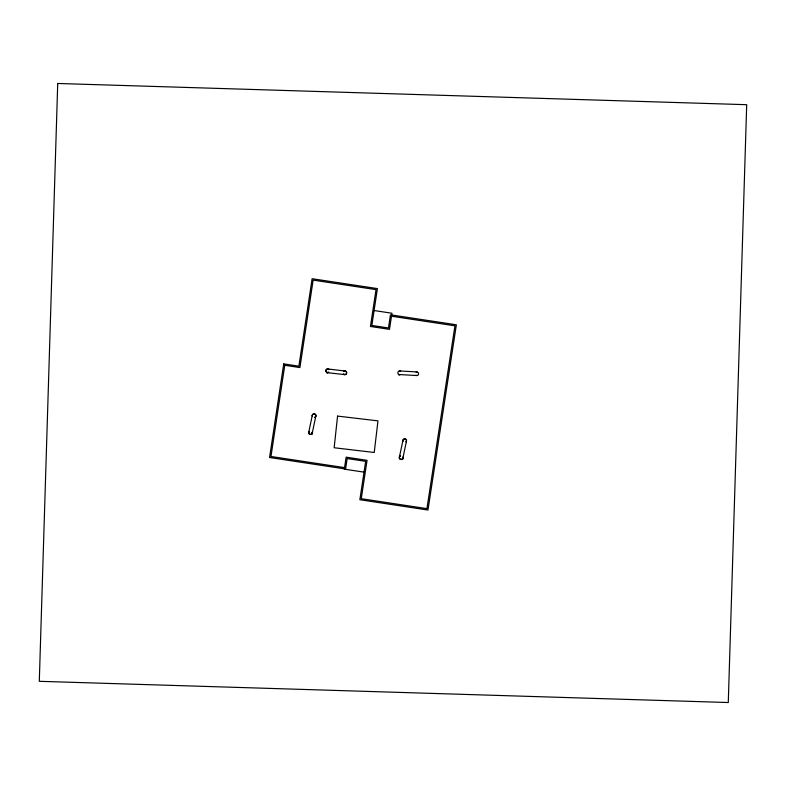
<?xml version="1.0" encoding="UTF-8"?>
<svg xmlns="http://www.w3.org/2000/svg" width="786" height="786" viewBox="0 0 786 786"><rect width="100%" height="100%" fill="white"/><g stroke="black" fill="none" stroke-linecap="round" stroke-linejoin="round"><path stroke-width="1.18" d="M308.731 432.261C308.171 434.511 311.875 435.297 312.268 433.007L315.844 416.04C316.414 413.79 312.7 413.004 312.307 415.293L308.731 432.261L309.153 431.426A1.808 1.808 0 0 0 310.126 434.403A1.808 1.808 0 0 0 312.219 432.074L312.268 433.007M312.307 415.293L312.356 416.226A1.808 1.808 0 0 1 314.213 413.868A1.808 1.808 0 0 1 315.687 416.482L315.844 416.04M399.367 457.295C398.807 459.545 402.511 460.331 402.904 458.041L406.48 441.074C407.05 438.814 403.336 438.038 402.943 440.327L399.367 457.295L399.789 456.46A1.808 1.808 0 0 0 400.762 459.437A1.808 1.808 0 0 0 402.854 457.108L403.11 458.169M402.943 440.327L402.992 441.26A1.808 1.808 0 0 1 405.085 438.932A1.808 1.808 0 0 1 406.057 441.909L406.48 441.074M391.644 315.215L391.939 313.231L374.077 310.529M312.239 433.852L312.484 432.673M312.317 433.872L312.563 432.693M402.874 458.886L403.12 457.707M402.953 458.906L403.198 457.727M416.089 372.132C418.751 370.786 419.773 375.718 416.796 375.551L399.485 374.549C397.166 374.5 397.382 370.717 399.691 370.943L417.002 371.935M327.86 368.968C324.51 368.663 326.062 374.185 328.764 372.181A1.808 1.808 0 0 1 326.229 371.876A1.808 1.808 0 0 1 326.524 369.341A1.808 1.808 0 0 1 329.069 369.646L327.86 368.968L345.074 371.021C347.392 371.208 346.94 374.971 344.651 374.608L326.583 372.593M345.074 371.021L343.747 371.395A1.808 1.808 0 0 1 346.282 371.699A1.808 1.808 0 0 1 345.978 374.234A1.808 1.808 0 0 1 343.443 373.93L344.651 374.608M398.64 374.637L399.848 374.706M398.64 374.726L399.838 374.794M326.573 372.682L327.772 372.829M344.317 469.154L364.085 472.15M399.691 370.943L400.585 371.228M416.796 375.551L415.912 375.256M57.722 83.473L39.3 681.305L728.278 702.527L746.7 104.695L57.722 83.473M337.558 416.089L334.158 447.745L374.234 452.481L377.968 420.864L337.558 416.089M283.736 363.889L269.569 457.511L345.585 469.016L347.166 458.552L365.667 461.353L359.86 499.729L427.967 510.035L456.361 324.785L390.465 314.813L388.471 327.959L371.837 325.443L377.418 288.6L312.121 278.716L298.877 366.178L283.736 363.889M284.768 365.284L270.964 456.489L344.553 467.621L346.135 457.157L367.062 460.331L361.255 498.697L426.936 508.64L454.956 325.817L391.487 316.208L389.502 329.354L370.442 326.465L376.022 289.631L313.142 280.111L299.908 367.573L284.768 365.284M315.422 416.875L314.636 417.386A1.808 1.808 0 0 0 315.422 416.875M400.575 455.949L400.153 456.155A1.808 1.808 0 0 1 400.575 455.949"/></g></svg>
